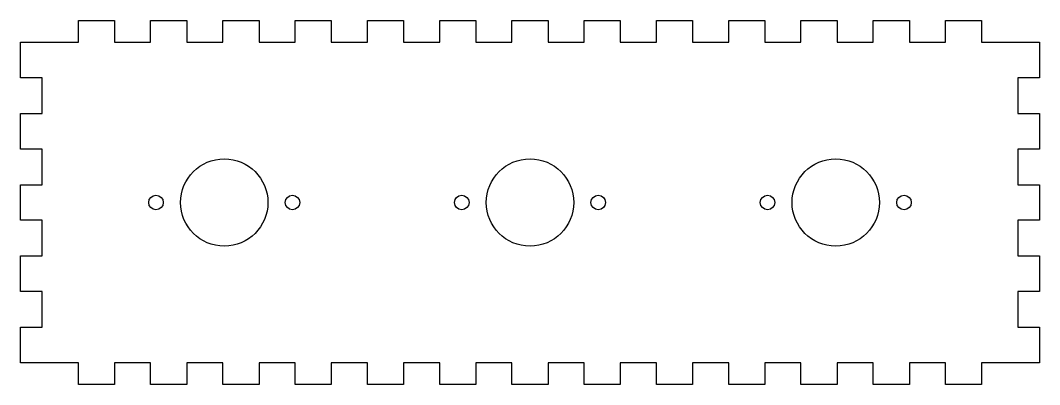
# Model space of a CAD drawing. Extents: x 10 to 860, y -140 to 140.
# Drawn here: x 290 to 570, y -50 to 50 of the extents above; entities that cross this region are included whole.
import ezdxf

# ---------------------------------------------------------------- set-up
doc = ezdxf.new("R2010")
doc.units = 0

# ---------------------------------------------------------------- blocks, each defined once
blk = doc.blocks.new('SHAPE2DVIEW002')
at = {"layer": 'Views', "color": 0}
for p, q in [((305.93, 44), (305.93, 50)), ((305.93, 50), (315.85, 50)), ((315.85, 50), (315.85, 44)), ((325.78, 44), (325.78, 50)), ((325.78, 50), (335.7, 50)), ((335.7, 50), (335.7, 44)), ((345.63, 44), (345.63, 50)), ((345.63, 50), (355.56, 50)), ((355.56, 50), (355.56, 44)), ((365.48, 44), (365.48, 50)), ((365.48, 50), (375.41, 50)), ((375.41, 50), (375.41, 44)), ((385.33, 44), (385.33, 50)), ((385.33, 50), (395.26, 50)), ((395.26, 50), (395.26, 44)), ((405.19, 44), (405.19, 50)), ((405.19, 50), (415.11, 50)), ((415.11, 50), (415.11, 44)), ((425.04, 44), (425.04, 50)), ((425.04, 50), (434.96, 50)), ((434.96, 50), (434.96, 44)), ((444.89, 44), (444.89, 50)), ((444.89, 50), (454.81, 50)), ((454.81, 50), (454.81, 44)), ((464.74, 44), (464.74, 50)), ((464.74, 50), (474.67, 50)), ((474.67, 50), (474.67, 44)), ((484.59, 44), (484.59, 50)), ((484.59, 50), (494.52, 50)), ((494.52, 50), (494.52, 44)), ((504.44, 44), (504.44, 50)), ((504.44, 50), (514.37, 50)), ((514.37, 50), (514.37, 44)), ((524.3, 44), (524.3, 50)), ((524.3, 50), (534.22, 50)), ((534.22, 50), (534.22, 44)), ((544.15, 44), (544.15, 50)), ((544.15, 50), (554.07, 50)), ((554.07, 50), (554.07, 44)), ((290, 44), (296, 44)), ((290, 34.22), (290, 44)), ((296, 44), (305.93, 44)), ((315.85, 44), (325.78, 44)), ((335.7, 44), (345.63, 44)), ((355.56, 44), (365.48, 44)), ((375.41, 44), (385.33, 44)), ((395.26, 44), (405.19, 44)), ((415.11, 44), (425.04, 44)), ((434.96, 44), (444.89, 44)), ((454.81, 44), (464.74, 44)), ((474.67, 44), (484.59, 44)), ((494.52, 44), (504.44, 44)), ((514.37, 44), (524.3, 44)), ((534.22, 44), (544.15, 44)), ((554.07, 44), (564, 44)), ((564, 44), (570, 44)), ((570, 44), (570, 34.22)), ((296, 34.22), (290, 34.22)), ((296, 24.44), (296, 34.22)), ((570, 34.22), (564, 34.22)), ((564, 34.22), (564, 24.44)), ((290, 24.44), (296, 24.44)), ((290, 14.67), (290, 24.44)), ((564, 24.44), (570, 24.44)), ((570, 24.44), (570, 14.67)), ((296, 14.67), (290, 14.67)), ((296, 4.89), (296, 14.67)), ((570, 14.67), (564, 14.67)), ((564, 14.67), (564, 4.89)), ((290, 4.89), (296, 4.89)), ((290, -4.89), (290, 4.89)), ((564, 4.89), (570, 4.89)), ((570, 4.89), (570, -4.89)), ((296, -4.89), (290, -4.89)), ((296, -14.67), (296, -4.89)), ((570, -4.89), (564, -4.89)), ((564, -4.89), (564, -14.67)), ((290, -14.67), (296, -14.67)), ((290, -24.44), (290, -14.67)), ((564, -14.67), (570, -14.67)), ((570, -14.67), (570, -24.44)), ((296, -24.44), (290, -24.44)), ((296, -34.22), (296, -24.44)), ((570, -24.44), (564, -24.44)), ((564, -24.44), (564, -34.22)), ((290, -34.22), (296, -34.22)), ((290, -44), (290, -34.22)), ((564, -34.22), (570, -34.22)), ((570, -34.22), (570, -44)), ((296, -44), (290, -44)), ((305.93, -44), (296, -44)), ((305.93, -50), (305.93, -44)), ((315.85, -44), (315.85, -50)), ((325.78, -44), (315.85, -44)), ((325.78, -50), (325.78, -44)), ((335.7, -44), (335.7, -50)), ((345.63, -44), (335.7, -44)), ((345.63, -50), (345.63, -44)), ((355.56, -44), (355.56, -50)), ((365.48, -44), (355.56, -44)), ((365.48, -50), (365.48, -44)), ((375.41, -44), (375.41, -50)), ((385.33, -44), (375.41, -44)), ((385.33, -50), (385.33, -44)), ((395.26, -44), (395.26, -50)), ((405.19, -44), (395.26, -44)), ((405.19, -50), (405.19, -44)), ((415.11, -44), (415.11, -50)), ((425.04, -44), (415.11, -44)), ((425.04, -50), (425.04, -44)), ((434.96, -44), (434.96, -50)), ((444.89, -44), (434.96, -44)), ((444.89, -50), (444.89, -44)), ((454.81, -44), (454.81, -50)), ((464.74, -44), (454.81, -44)), ((464.74, -50), (464.74, -44)), ((474.67, -44), (474.67, -50)), ((484.59, -44), (474.67, -44)), ((484.59, -50), (484.59, -44)), ((494.52, -44), (494.52, -50)), ((504.44, -44), (494.52, -44)), ((504.44, -50), (504.44, -44)), ((514.37, -44), (514.37, -50)), ((524.3, -44), (514.37, -44)), ((524.3, -50), (524.3, -44)), ((534.22, -44), (534.22, -50)), ((544.15, -44), (534.22, -44)), ((544.15, -50), (544.15, -44)), ((554.07, -44), (554.07, -50)), ((564, -44), (554.07, -44)), ((570, -44), (564, -44)), ((315.85, -50), (305.93, -50)), ((335.7, -50), (325.78, -50)), ((355.56, -50), (345.63, -50)), ((375.41, -50), (365.48, -50)), ((395.26, -50), (385.33, -50)), ((415.11, -50), (405.19, -50)), ((434.96, -50), (425.04, -50)), ((454.81, -50), (444.89, -50)), ((474.67, -50), (464.74, -50)), ((494.52, -50), (484.59, -50)), ((514.37, -50), (504.44, -50)), ((534.22, -50), (524.3, -50)), ((554.07, -50), (544.15, -50))]:
    blk.add_line(p, q, dxfattribs=at)
for centre, radius in [((346, 0), 12), ((430, 0), 12), ((514, 0), 12), ((327.25, 0), 2), ((364.75, 0), 2), ((411.25, 0), 2), ((448.75, 0), 2), ((495.25, 0), 2), ((532.75, 0), 2)]:
    blk.add_circle(centre, radius, dxfattribs=at)

msp = doc.modelspace()

# ---------------------------------------------------------------- block references
at = {"layer": 'Views', "color": 0}
msp.add_blockref('SHAPE2DVIEW002', (0, 0), dxfattribs=at)

doc.saveas('drawing.dxf')
